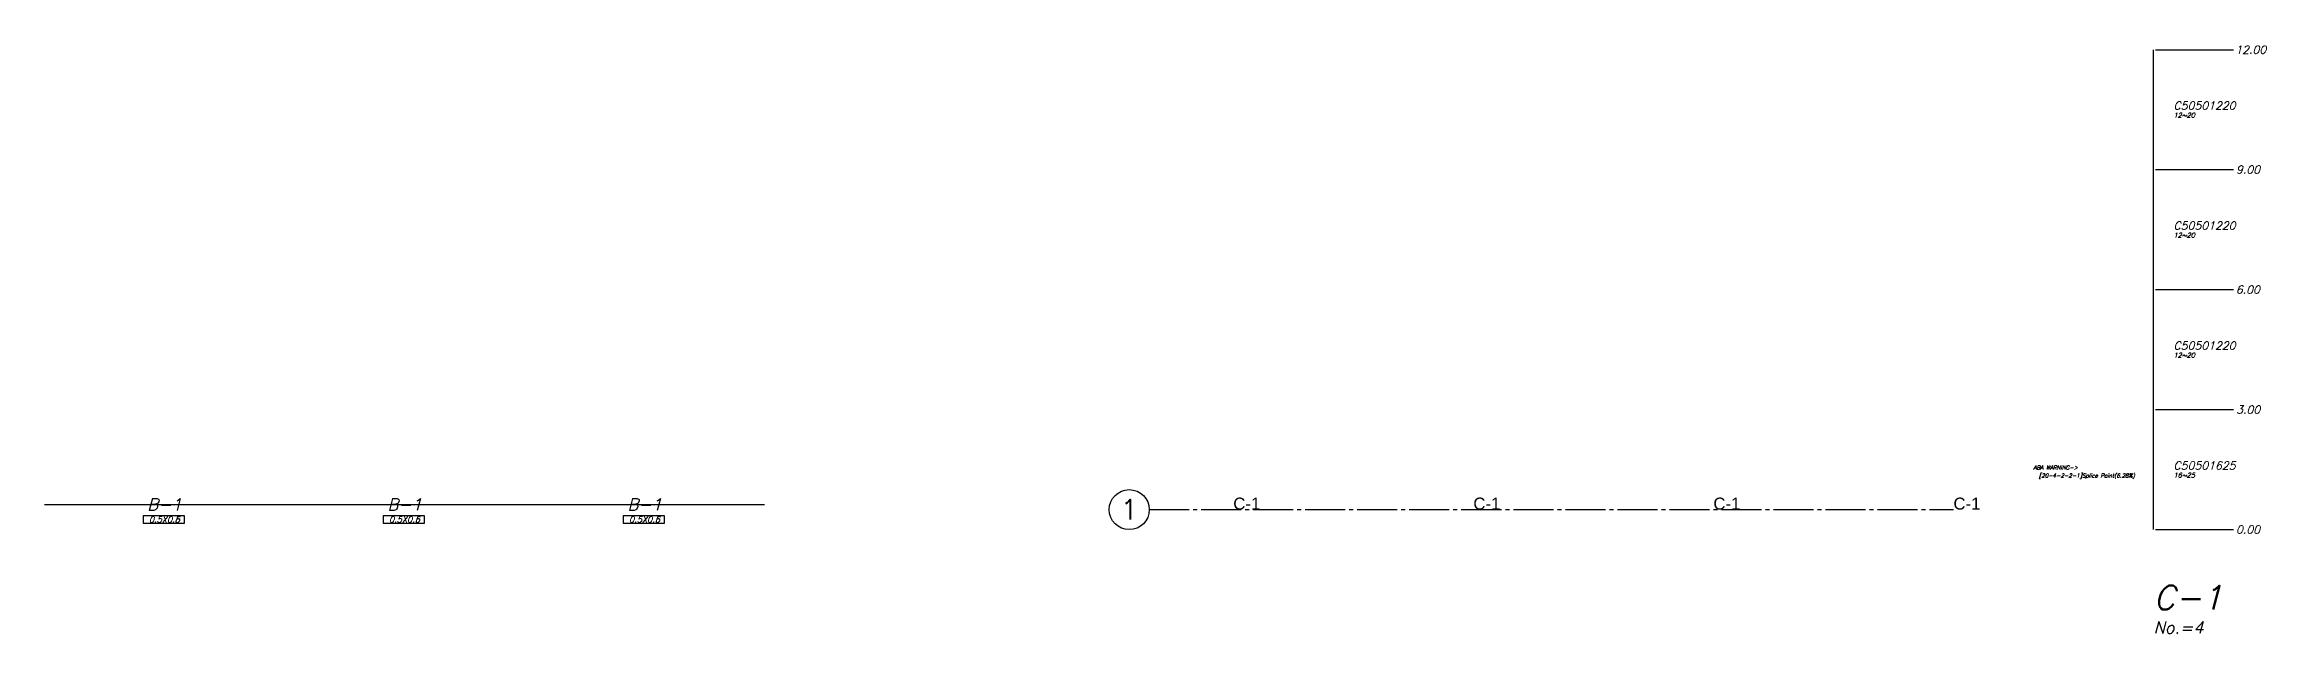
# Model space of a CAD drawing. Extents: x 0 to 308, y -92 to 22.
# Drawn here: x 0 to 55.5, y -3.2 to 11.5 of the extents above; entities that cross this region are included whole.
import ezdxf
from ezdxf.enums import TextEntityAlignment as Align

# ---------------------------------------------------------------- set-up
doc = ezdxf.new("R2010")
doc.units = 0
doc.header["$MEASUREMENT"] = 0
doc.header["$PDMODE"] = 33
doc.header["$PDSIZE"] = 0.3
doc.linetypes.add('SAZE_Axis1', pattern=[1.2, 1, -0.1, 0, -0.1])
doc.layers.add('SAZE_DRAWINGS', color=7, linetype='Continuous')
doc.layers.add('SAZE_LAYER', color=7, linetype='Continuous')
doc.styles.add('SAZE_STYLE', font='romansp.shx', dxfattribs={"oblique": 15})
doc.styles.get("Standard").update_dxf_attribs({"font": 'arial.ttf'})
doc.dimstyles.new('SAZE_DIM_STYLE', dxfattribs={"dimtxt": 0.2, "dimasz": 0.2, "dimexe": 0.1, "dimexo": 0.05, "dimgap": 0.05, "dimtad": 0, "dimzin": 0, "dimdsep": 46, "dimtxsty": 'SAZE_STYLE', "dimcen": 0.09, "dimclrd": 2, "dimclre": 2, "dimclrt": 3, "dimadec": 0, "dimazin": 0, "dimtfac": 1, "dimtdec": 4, "dimtix": 1, "dimtmove": 1, "dimatfit": 3, "dimfxl": 1, "dimtolj": 1, "dimtzin": 0, "dimarcsym": 0})

# ---------------------------------------------------------------- blocks, each defined once
blk = doc.blocks.new('*D19')
at = {"layer": 'Defpoints', "color": 0, "transparency": 16777216}
for p in [(52.713, -0.629), (52.713, -0.629), (54.713, -0.629)]:
    blk.add_point(p, dxfattribs=at)
at = {"layer": 'SAZE_DRAWINGS', "color": 2, "lineweight": -2, "transparency": 16777216}
blk.add_line((52.763, -0.629), (54.713, -0.629), dxfattribs=at)
at = {"layer": 'SAZE_DRAWINGS', "color": 3, "transparency": 16777216, "insert": (55.075, -0.629), "char_height": 0.2, "attachment_point": 5, "style": 'SAZE_STYLE'}
blk.add_mtext('\\A1;0.00', dxfattribs=at)
blk = doc.blocks.new('*D20')
at = {"layer": 'Defpoints', "color": 0, "transparency": 16777216}
for p in [(52.713, 2.371), (54.713, 2.371), (52.713, -0.629)]:
    blk.add_point(p, dxfattribs=at)
at = {"layer": 'SAZE_DRAWINGS', "color": 2, "lineweight": -2, "transparency": 16777216}
blk.add_line((52.763, 2.371), (54.713, 2.371), dxfattribs=at)
at = {"layer": 'SAZE_DRAWINGS', "color": 3, "transparency": 16777216, "insert": (55.08, 2.371), "char_height": 0.2, "attachment_point": 5, "style": 'SAZE_STYLE'}
blk.add_mtext('\\A1;3.00', dxfattribs=at)
blk = doc.blocks.new('*D21')
at = {"layer": 'Defpoints', "color": 0, "transparency": 16777216}
for p in [(52.713, 5.371), (54.713, 5.371), (52.713, -0.629)]:
    blk.add_point(p, dxfattribs=at)
at = {"layer": 'SAZE_DRAWINGS', "color": 2, "lineweight": -2, "transparency": 16777216}
blk.add_line((52.763, 5.371), (54.713, 5.371), dxfattribs=at)
at = {"layer": 'SAZE_DRAWINGS', "color": 3, "transparency": 16777216, "insert": (55.071, 5.371), "char_height": 0.2, "attachment_point": 5, "style": 'SAZE_STYLE'}
blk.add_mtext('\\A1;6.00', dxfattribs=at)
blk = doc.blocks.new('*D22')
at = {"layer": 'Defpoints', "color": 0, "transparency": 16777216}
for p in [(52.713, 8.371), (54.713, 8.371), (52.713, -0.629)]:
    blk.add_point(p, dxfattribs=at)
at = {"layer": 'SAZE_DRAWINGS', "color": 2, "lineweight": -2, "transparency": 16777216}
blk.add_line((52.763, 8.371), (54.713, 8.371), dxfattribs=at)
at = {"layer": 'SAZE_DRAWINGS', "color": 3, "transparency": 16777216, "insert": (55.076, 8.371), "char_height": 0.2, "attachment_point": 5, "style": 'SAZE_STYLE'}
blk.add_mtext('\\A1;9.00', dxfattribs=at)
blk = doc.blocks.new('*D23')
at = {"layer": 'Defpoints', "color": 0, "transparency": 16777216}
for p in [(52.713, 11.371), (54.713, 11.371), (52.713, -0.629)]:
    blk.add_point(p, dxfattribs=at)
at = {"layer": 'SAZE_DRAWINGS', "color": 2, "lineweight": -2, "transparency": 16777216}
blk.add_line((52.763, 11.371), (54.713, 11.371), dxfattribs=at)
at = {"layer": 'SAZE_DRAWINGS', "color": 3, "transparency": 16777216, "insert": (55.144, 11.371), "char_height": 0.2, "attachment_point": 5, "style": 'SAZE_STYLE'}
blk.add_mtext('\\A1;12.00', dxfattribs=at)

msp = doc.modelspace()

# ---------------------------------------------------------------- linework, layer by layer
at = {"layer": 'SAZE_DRAWINGS', "color": 7}
for p, q in [((52.713, 8.3712), (52.713, 11.3712)), ((52.713, 5.3712), (52.713, 8.3712)), ((52.713, 2.3712), (52.713, 5.3712)), ((52.713, -0.6288), (52.713, 2.3712))]:
    msp.add_line(p, q, dxfattribs=at)
at = {"layer": 'SAZE_DRAWINGS', "color": 8, "linetype": 'SAZE_Axis1'}
msp.add_line((27.613, -0.1288, 0), (47.713, -0.1288, 0), dxfattribs=at)
at = {"layer": 'SAZE_DRAWINGS', "color": 2}
msp.add_circle((27.113, -0.1288, 0), 0.5, dxfattribs=at)
at = {"layer": 'SAZE_LAYER'}
for p, q in [((0, 0, 12), (6, 0, 12)), ((0, 0, 9), (6, 0, 9)), ((0, 0, 6), (6, 0, 6)), ((0, 0, 3), (6, 0, 3)), ((6, 0, 12), (12, 0, 12)), ((6, 0, 9), (12, 0, 9)), ((6, 0, 6), (12, 0, 6)), ((6, 0, 3), (12, 0, 3)), ((12, 0, 12), (18, 0, 12)), ((12, 0, 9), (18, 0, 9)), ((12, 0, 6), (18, 0, 6)), ((12, 0, 3), (18, 0, 3))]:
    msp.add_line(p, q, dxfattribs=at)
at = {"layer": 'SAZE_LAYER', "color": 7}
for p, q in [((0, 0, 9), (0, 0, 12)), ((0, 0, 6), (0, 0, 9)), ((0, 0, 3), (0, 0, 6)), ((0, 0), (0, 0, 3)), ((6, 0, 9), (6, 0, 12)), ((6, 0, 6), (6, 0, 9)), ((6, 0, 3), (6, 0, 6)), ((6, 0), (6, 0, 3)), ((12, 0, 9), (12, 0, 12)), ((12, 0, 6), (12, 0, 9)), ((12, 0, 3), (12, 0, 6)), ((12, 0), (12, 0, 3)), ((18, 0, 9), (18, 0, 12)), ((18, 0, 6), (18, 0, 9)), ((18, 0, 3), (18, 0, 6)), ((18, 0), (18, 0, 3))]:
    msp.add_line(p, q, dxfattribs=at)
at = {"layer": 'SAZE_LAYER'}
for points, elevation in [([(2.4681, -0.4688), (3.5016, -0.4688), (3.5016, -0.2812), (2.4681, -0.2812), (2.4681, -0.4688)], 3), ([(2.4683, -0.4688), (3.5, -0.4688), (3.5, -0.2812), (2.4683, -0.2812), (2.4683, -0.4688)], 6), ([(2.4683, -0.4688), (3.5, -0.4688), (3.5, -0.2812), (2.4683, -0.2812), (2.4683, -0.4688)], 9), ([(2.4683, -0.4688), (3.5, -0.4688), (3.5, -0.2812), (2.4683, -0.2812), (2.4683, -0.4688)], 12), ([(8.4681, -0.4688), (9.5016, -0.4688), (9.5016, -0.2812), (8.4681, -0.2812), (8.4681, -0.4688)], 3), ([(8.4683, -0.4688), (9.5, -0.4688), (9.5, -0.2812), (8.4683, -0.2812), (8.4683, -0.4688)], 6), ([(8.4683, -0.4688), (9.5, -0.4688), (9.5, -0.2812), (8.4683, -0.2812), (8.4683, -0.4688)], 9), ([(8.4683, -0.4688), (9.5, -0.4688), (9.5, -0.2812), (8.4683, -0.2812), (8.4683, -0.4688)], 12), ([(14.4681, -0.4688), (15.5016, -0.4688), (15.5016, -0.2812), (14.4681, -0.2812), (14.4681, -0.4688)], 3), ([(14.4683, -0.4688), (15.5, -0.4688), (15.5, -0.2812), (14.4683, -0.2812), (14.4683, -0.4688)], 6), ([(14.4683, -0.4688), (15.5, -0.4688), (15.5, -0.2812), (14.4683, -0.2812), (14.4683, -0.4688)], 9), ([(14.4683, -0.4688), (15.5, -0.4688), (15.5, -0.2812), (14.4683, -0.2812), (14.4683, -0.4688)], 12)]:
    msp.add_lwpolyline(points, dxfattribs=dict(at, elevation=elevation))

# ---------------------------------------------------------------- texts
at = {"layer": 'SAZE_DRAWINGS', "color": 7, "style": 'SAZE_STYLE', "oblique": 15}
for s, height, p in [('C50501220', 0.2, (53.213, 9.8712)), ('12~20', 0.12, (53.213, 9.6712)), ('C50501220', 0.2, (53.213, 6.8712)), ('12~20', 0.12, (53.213, 6.6712)), ('C50501220', 0.2, (53.213, 3.8712)), ('12~20', 0.12, (53.213, 3.6712)), ('C50501625', 0.2, (53.213, 0.8712)), ('16~25', 0.12, (53.213, 0.6712)), ('C-1', 0.6, (52.713, -2.6288)), ('No.=4', 0.3, (52.713, -3.2288))]:
    msp.add_text(s, height=height, dxfattribs=at).set_placement(p)
at = {"layer": 'SAZE_DRAWINGS', "color": 1, "style": 'SAZE_STYLE', "oblique": 15}
msp.add_text('ABA WARNING->', height=0.1, dxfattribs=at).set_placement((49.713, 0.8712))
at = {"layer": 'SAZE_DRAWINGS', "color": 41, "style": 'SAZE_STYLE', "oblique": 15}
msp.add_text('  [20-4-2-2-1]Splice Point(6.28%)', height=0.1, dxfattribs=at).set_placement((49.713, 0.6712))
at = {"layer": 'SAZE_DRAWINGS', "color": 4, "style": 'SAZE_STYLE', "oblique": 15}
for p in [(3, 0, 3), (3, 0, 3), (3, 0, 6), (3, 0, 9), (3, 0, 12), (9, 0, 3), (9, 0, 3), (9, 0, 6), (9, 0, 9), (9, 0, 12), (15, 0, 3), (15, 0, 3), (15, 0, 6), (15, 0, 9), (15, 0, 12)]:
    msp.add_text('B-1', height=0.3, dxfattribs=at).set_placement(p, align=Align.MIDDLE_CENTER)
at = {"layer": 'SAZE_DRAWINGS', "color": 3, "style": 'SAZE_STYLE'}
msp.add_text('1', height=0.5, dxfattribs=at).set_placement((27.113, -0.1288, 0), align=Align.MIDDLE_CENTER)
at = {"layer": 'SAZE_DRAWINGS', "color": 7}
for p in [(29.713, -0.1288, 0), (35.713, -0.1288, 0), (41.713, -0.1288, 0), (47.713, -0.1288, 0)]:
    msp.add_text('C-1', height=0.3, dxfattribs=at).set_placement(p)
at = {"layer": 'SAZE_LAYER', "style": 'SAZE_STYLE', "oblique": 15}
for s, p in [('0.5X0.6', (3, -0.375, 3)), ('0.5X0.5', (3, -0.375, 6)), ('0.5X0.5', (3, -0.375, 9)), ('0.5X0.5', (3, -0.375, 12)), ('0.5X0.6', (9, -0.375, 3)), ('0.5X0.5', (9, -0.375, 6)), ('0.5X0.5', (9, -0.375, 9)), ('0.5X0.5', (9, -0.375, 12)), ('0.5X0.6', (15, -0.375, 3)), ('0.5X0.5', (15, -0.375, 6)), ('0.5X0.5', (15, -0.375, 9)), ('0.5X0.5', (15, -0.375, 12))]:
    msp.add_text(s, height=0.15, dxfattribs=at).set_placement(p, align=Align.MIDDLE_CENTER)

# ---------------------------------------------------------------- dimensions: what is measured, and where the dimension line sits
at = {"layer": 'SAZE_DRAWINGS', "color": 7}
for feature_location, origin, picture, middle in [((52.713, 11.3712), (52.713, -0.6288), '*D23', (55.1439, 11.3712)), ((52.713, 8.3712), (52.713, -0.6288), '*D22', (55.0761, 8.3712)), ((52.713, 5.3712), (52.713, -0.6288), '*D21', (55.0713, 5.3712)), ((52.713, 2.3712), (52.713, -0.6288), '*D20', (55.0796, 2.3712)), ((52.71297231, -0.6287868), (52.71297231, -0.6287868), '*D19', (55.0747977362, -0.6287868))]:
    dim = msp.add_ordinate_dim(feature_location=feature_location, offset=(2, 0), dtype=0, origin=origin, dimstyle='SAZE_DIM_STYLE', dxfattribs=at)
    dim.commit()
    dim.dimension.update_dxf_attribs({"geometry": picture, "text_midpoint": middle})

doc.saveas('drawing.dxf')
